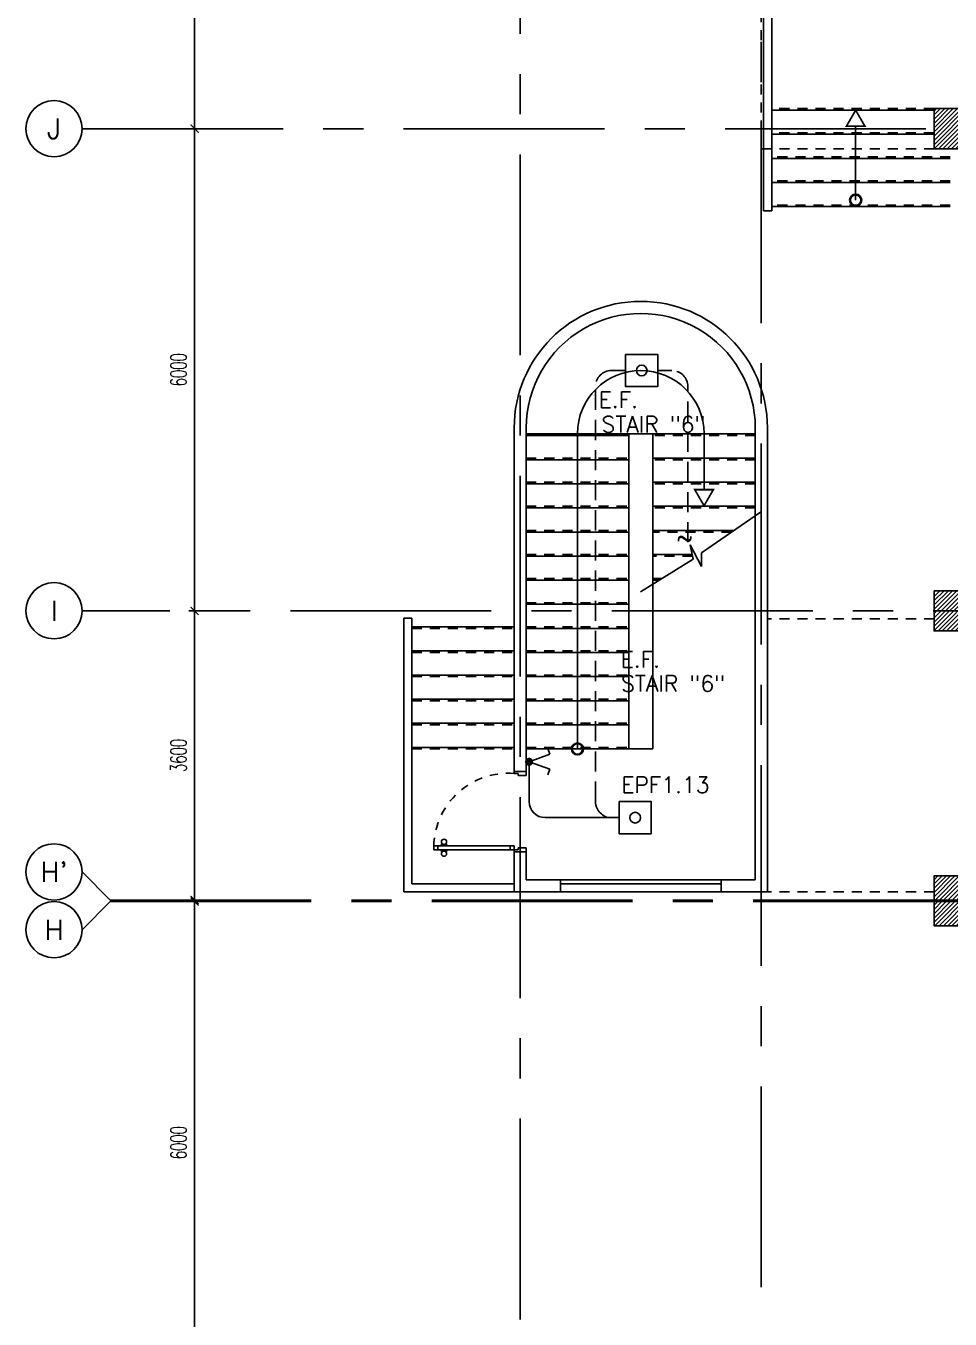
# Model space of a CAD drawing. Extents: x -10 to 91, y -4 to 87.
# Drawn here: x 1.99 to 13.49, y 36.89 to 52.99 of the extents above; entities that cross this region are included whole.
import ezdxf
from ezdxf.enums import TextEntityAlignment as Align

# ---------------------------------------------------------------- set-up
doc = ezdxf.new("R2010")
doc.units = 0
doc.header["$MEASUREMENT"] = 0
doc.header["$PDMODE"] = 3
doc.header["$PDSIZE"] = 0.1
for name, pattern in [('CENTERX2', [4, 2.5, -0.5, 0.5, -0.5]), ('HIDDEN', [0.375, 0.25, -0.125]), ('HIDDEN2', [0.1875, 0.125, -0.0625])]:
    doc.linetypes.add(name, pattern=pattern)
doc.layers.get('0').update_dxf_attribs({"linetype": 'CONTINUOUS'})
doc.layers.get('DEFPOINTS').update_dxf_attribs({"linetype": 'CONTINUOUS'})
for name, color, linetype in [('AX', 11, 'CONTINUOUS'), ('AX-CR', 11, 'CONTINUOUS'), ('AX-DIM', 11, 'CONTINUOUS'), ('AX-TXT', 4, 'CONTINUOUS'), ('AXES', 11, 'CENTERX2'), ('CANOPY-LN', 11, 'CONTINUOUS'), ('COL', 11, 'CONTINUOUS'), ('DOOR', 11, 'CONTINUOUS'), ('E-CLINE', 2, 'CONTINUOUS'), ('E-HLINE', 2, 'HIDDEN'), ('E-SWITCH', 4, 'CONTINUOUS'), ('E-SWITCHS', 4, 'CONTINUOUS'), ('E-TEXT', 4, 'CONTINUOUS'), ('E-TRXT', 4, 'CONTINUOUS'), ('Handrail', 11, 'CONTINUOUS'), ('HAT', 11, 'CONTINUOUS'), ('HIDDEN', 11, 'HIDDEN2'), ('RM-NAME', 11, 'CONTINUOUS'), ('STR', 11, 'CONTINUOUS'), ('WALL', 11, 'CONTINUOUS'), ('WIN', 11, 'CONTINUOUS')]:
    doc.layers.add(name, color=color, linetype=linetype)
doc.styles.add('ROMANS', font='ROMANS.shx', dxfattribs={"width": 0.6})
doc.dimstyles.new('STANDARD in', dxfattribs={"dimtxt": 0.2, "dimasz": 0.1, "dimexe": 0.07, "dimexo": 0.05, "dimgap": 0.1, "dimtad": 1, "dimdec": 0, "dimlfac": 1000, "dimzin": 0, "dimdsep": 46, "dimtxsty": 'ROMANS', "dimblk": 'ARCHTICK', "dimcen": 0.05, "dimdle": 0.05, "dimclrd": 7, "dimclre": 7, "dimclrt": 2, "dimadec": 0, "dimazin": 0, "dimtfac": 1, "dimtdec": 0, "dimtmove": 2, "dimatfit": 3, "dimldrblk": 'ARCHTICK', "dimfxl": 0, "dimtolj": 1, "dimtzin": 0, "dimarcsym": 0})

# ---------------------------------------------------------------- blocks, each defined once
blk = doc.blocks.new('_ARCHTICK')
at = {"color": 0, "linetype": 'ByBlock', "const_width": 0.15}
blk.add_lwpolyline([(-0.5, -0.5), (0.5, 0.5)], dxfattribs=at)
blk = doc.blocks.new('*D161')
at = {"layer": 'AX-DIM', "color": 7, "linetype": 'ByBlock', "lineweight": -2}
for p, q in [((4.092, 42.055), (4.092, 45.755)), ((4.442, 45.705), (4.022, 45.705)), ((4.442, 42.105), (4.022, 42.105))]:
    blk.add_line(p, q, dxfattribs=at)
at = {"layer": 'DEFPOINTS', "color": 0, "linetype": 'ByBlock'}
for p in [(4.092, 45.705), (4.492, 45.705), (4.492, 42.105)]:
    blk.add_point(p, dxfattribs=at)
at = {"layer": 'AX-DIM', "color": 7, "linetype": 'ByBlock', "lineweight": -2, "xscale": 0.1, "yscale": 0.1, "zscale": 0.1}
for p, rotation in [((4.092, 45.705), 90), ((4.092, 42.105), 270)]:
    blk.add_blockref('_ARCHTICK', p, dxfattribs=dict(at, rotation=rotation))
at = {"layer": 'AX-DIM', "color": 2, "linetype": 'ByBlock', "insert": (3.892, 43.905), "char_height": 0.2, "attachment_point": 5, "rotation": 90, "style": 'ROMANS'}
blk.add_mtext('\\A1;3600', dxfattribs=at)
blk = doc.blocks.new('AXL')
at = {"layer": 'AX-CR'}
blk.add_circle((-350, 0), 350, dxfattribs=at)
at = {"layer": 'AX-TXT', "style": 'ROMANS'}
blk.add_attdef('AX', text='', height=250, dxfattribs=at).set_placement((-350, 0), align=Align.MIDDLE)
blk = doc.blocks.new('*D157')
at = {"layer": 'AX-DIM', "color": 7, "linetype": 'ByBlock', "lineweight": -2}
for p, q in [((4.092, 51.655), (4.092, 58.955)), ((4.442, 58.905), (4.022, 58.905)), ((4.442, 51.705), (4.022, 51.705))]:
    blk.add_line(p, q, dxfattribs=at)
at = {"layer": 'DEFPOINTS', "color": 0, "linetype": 'ByBlock'}
for p in [(4.092, 58.905), (4.492, 58.905), (4.492, 51.705)]:
    blk.add_point(p, dxfattribs=at)
at = {"layer": 'AX-DIM', "color": 7, "linetype": 'ByBlock', "lineweight": -2, "xscale": 0.1, "yscale": 0.1, "zscale": 0.1}
for p, rotation in [((4.092, 58.905), 90), ((4.092, 51.705), 270)]:
    blk.add_blockref('_ARCHTICK', p, dxfattribs=dict(at, rotation=rotation))
at = {"layer": 'AX-DIM', "color": 2, "linetype": 'ByBlock', "insert": (3.892, 55.305), "char_height": 0.2, "attachment_point": 5, "rotation": 90, "style": 'ROMANS'}
blk.add_mtext('\\A1;7200', dxfattribs=at)
blk = doc.blocks.new('*D156')
at = {"layer": 'AX-DIM', "color": 7, "linetype": 'ByBlock', "lineweight": -2}
for p, q in [((4.442, 51.705), (4.022, 51.705)), ((4.092, 45.655), (4.092, 51.755)), ((4.442, 45.705), (4.022, 45.705))]:
    blk.add_line(p, q, dxfattribs=at)
at = {"layer": 'DEFPOINTS', "color": 0, "linetype": 'ByBlock'}
for p in [(4.092, 51.705), (4.492, 51.705), (4.492, 45.705)]:
    blk.add_point(p, dxfattribs=at)
at = {"layer": 'AX-DIM', "color": 7, "linetype": 'ByBlock', "lineweight": -2, "xscale": 0.1, "yscale": 0.1, "zscale": 0.1}
for p, rotation in [((4.092, 51.705), 90), ((4.092, 45.705), 270)]:
    blk.add_blockref('_ARCHTICK', p, dxfattribs=dict(at, rotation=rotation))
at = {"layer": 'AX-DIM', "color": 2, "linetype": 'ByBlock', "insert": (3.892, 48.705), "char_height": 0.2, "attachment_point": 5, "rotation": 90, "style": 'ROMANS'}
blk.add_mtext('\\A1;6000', dxfattribs=at)
blk = doc.blocks.new('*X97')
at = {"color": 0}
for p, q in [((24139, 47951), (24589, 48401)), ((24139, 48004), (24536, 48401)), ((24139, 48057), (24483, 48401)), ((24139, 48110), (24430, 48401)), ((24139, 48163), (24377, 48401)), ((24139, 48216), (24324, 48401)), ((24139, 48269), (24271, 48401)), ((24139, 48322), (24218, 48401)), ((24139, 48375), (24165, 48401)), ((24142, 47901), (24639, 48398)), ((24195, 47901), (24639, 48345)), ((24248, 47901), (24639, 48292)), ((24301, 47901), (24639, 48239)), ((24354, 47901), (24639, 48186)), ((24407, 47901), (24639, 48133)), ((24460, 47901), (24639, 48080)), ((24513, 47901), (24639, 48027)), ((24566, 47901), (24639, 47974)), ((24620, 47901), (24639, 47921))]:
    blk.add_line(p, q, dxfattribs=at)
blk = doc.blocks.new('*X96')
at = {"color": 0}
for p, q in [((24139, 41905), (24635, 42401)), ((24139, 41958), (24582, 42401)), ((24139, 42011), (24529, 42401)), ((24139, 42064), (24476, 42401)), ((24139, 42117), (24423, 42401)), ((24139, 42170), (24370, 42401)), ((24139, 42223), (24317, 42401)), ((24139, 42277), (24264, 42401)), ((24139, 42330), (24211, 42401)), ((24139, 42383), (24158, 42401)), ((24188, 41901), (24639, 42352)), ((24241, 41901), (24639, 42299)), ((24294, 41901), (24639, 42246)), ((24347, 41901), (24639, 42193)), ((24400, 41901), (24639, 42140)), ((24453, 41901), (24639, 42087)), ((24506, 41901), (24639, 42034)), ((24559, 41901), (24639, 41981)), ((24612, 41901), (24639, 41928))]:
    blk.add_line(p, q, dxfattribs=at)
blk = doc.blocks.new('COL50')
at = {"layer": 'COL'}
blk.add_lwpolyline([(-250, 250), (-250, -250), (250, -250), (250, 250)], close=True, dxfattribs=at)
blk = doc.blocks.new('*D141')
at = {"layer": 'AX-DIM', "color": 7, "linetype": 'ByBlock', "lineweight": -2}
for p, q in [((4.442, 42.085), (4.022, 42.085)), ((4.092, 42.135), (4.092, 36.035)), ((4.442, 36.085), (4.022, 36.085))]:
    blk.add_line(p, q, dxfattribs=at)
at = {"layer": 'DEFPOINTS', "color": 0, "linetype": 'ByBlock'}
for p in [(4.492, 42.085), (4.092, 36.085), (4.492, 36.085)]:
    blk.add_point(p, dxfattribs=at)
at = {"layer": 'AX-DIM', "color": 7, "linetype": 'ByBlock', "lineweight": -2, "xscale": 0.1, "yscale": 0.1, "zscale": 0.1}
for p, rotation in [((4.092, 42.085), 90), ((4.092, 36.085), 270)]:
    blk.add_blockref('_ARCHTICK', p, dxfattribs=dict(at, rotation=rotation))
at = {"layer": 'AX-DIM', "color": 2, "linetype": 'ByBlock', "insert": (3.892, 39.085), "char_height": 0.2, "attachment_point": 5, "rotation": 90, "style": 'ROMANS'}
blk.add_mtext('\\A1;6000', dxfattribs=at)
blk = doc.blocks.new('STL-DR')
at = {"layer": 'DOOR', "color": 0, "linetype": 'ByBlock'}
for p, q in [((50, 0), (0, 0)), ((0, -150), (0, 0)), ((50, -100), (50, 0)), ((0, -150), (25, -150)), ((25, -100), (50, -100)), ((25, -150), (25, -100)), ((75, -150), (25, -150)), ((25, -200), (25, -150)), ((75, -150), (75, -200)), ((950, -100), (950, 0)), ((950, 0), (1000, 0)), ((975, -100), (950, -100)), ((975, -150), (975, -100)), ((1000, -150), (975, -150)), ((1000, 0), (1000, -150)), ((75, -200), (25, -200)), ((18, -990), (9, -990)), ((9, -1055), (9, -990)), ((18, -1055), (9, -1055)), ((18, -978), (18, -1068)), ((25, -978), (18, -978)), ((18, -1055), (18, -990)), ((25, -1068), (18, -1068)), ((25, -1100), (75, -1100)), ((25, -1100), (25, -1150)), ((75, -978), (82, -978)), ((75, -1068), (82, -1068)), ((75, -1100), (75, -1150)), ((82, -978), (82, -1068)), ((82, -990), (91, -990)), ((82, -1055), (82, -990)), ((82, -1055), (91, -1055)), ((91, -1055), (91, -990)), ((25, -1150), (75, -1150)), ((75, -1150), (25, -1150))]:
    blk.add_line(p, q, dxfattribs=at)
at = {"layer": 'DOOR', "linetype": 'ByBlock'}
for p, q in [((25, -200), (25, -1100)), ((75, -1100), (75, -200))]:
    blk.add_line(p, q, dxfattribs=at)
at = {"layer": 'DOOR', "color": 0, "linetype": 'ByBlock'}
for centre in [(-24, -1023), (124, -1023)]:
    blk.add_circle(centre, 32.4, dxfattribs=at)
at = {"layer": 'DOOR', "linetype": 'HIDDEN', "ltscale": 0.5}
blk.add_arc((50, -223), 928, 271.544, 4.4816, dxfattribs=at)
at = {"layer": 'WALL'}
for p, q in [((0, 0), (0, -150)), ((0, 0), (0, -150)), ((1000, 0), (1000, -150))]:
    blk.add_line(p, q, dxfattribs=at)

msp = doc.modelspace()

# ---------------------------------------------------------------- hatches: boundary and pattern name
at = {"layer": 'HAT'}
h = msp.add_hatch(dxfattribs=at)
h.set_pattern_fill('ANSI31', color=256, scale=0.3, style=0)
h.set_pattern_definition([(45, (-337.801315, 3.57442), (-0.0265165043, 0.0265165043), [])])
h.paths.add_polyline_path([(13.5439, 42.4054), (13.2939, 42.4054), (13.2939, 42.1054), (13.5439, 42.1054)])
h.paths.add_polyline_path([(13.7939, 42.4054), (13.5439, 42.4054), (13.5439, 42.1054), (13.7939, 42.1054)])
h.paths.add_polyline_path([(13.5439, 42.0854), (13.2939, 42.0854), (13.2939, 41.7854), (13.5439, 41.7854)])
h.paths.add_polyline_path([(13.7939, 42.0854), (13.5439, 42.0854), (13.5439, 41.7854), (13.7939, 41.7854)])

# ---------------------------------------------------------------- linework, layer by layer
for p, q in [((9.4939, 47.9056), (9.4939, 43.9856)), ((9.7939, 47.9056), (9.4939, 47.9056)), ((9.7939, 47.9056), (9.7939, 43.9856)), ((10.4005, 46.4256), (11.1318, 46.9334)), ((10.2601, 46.5242), (10.4005, 46.2553)), ((10.2952, 46.3488), (10.2601, 46.5242)), ((10.4005, 46.2553), (10.4005, 46.4256)), ((9.6399, 45.9397), (10.2952, 46.3488)), ((9.9057, 46.1056), (9.7939, 46.1056)), ((9.8737, 46.0856), (9.7939, 46.0856)), ((9.4939, 43.9856), (9.7939, 43.9856))]:
    msp.add_line(p, q)
at = {"layer": 'AXES'}
for p, q in [((8.1439, 28.8854), (8.1439, 86.0986)), ((11.1439, 25.2854), (11.1439, 86.0986)), ((2.6925, 51.7054), (71.7839, 51.7054)), ((71.7839, 45.7054), (2.6925, 45.7054)), ((3.0425, 42.1054), (2.6925, 42.4554)), ((3.0425, 42.0854), (2.6925, 41.7354)), ((3.0425, 42.1054), (71.7839, 42.1054)), ((3.0425, 42.0854), (71.7839, 42.0854))]:
    msp.add_line(p, q, dxfattribs=at)
at = {"layer": 'CANOPY-LN', "linetype": 'HIDDEN2'}
for q in [(11.1439, 59.1554), (13.2939, 51.4554)]:
    msp.add_line((11.1439, 51.4554), q, dxfattribs=at)
at = {"layer": 'COL'}
for points in [[(13.7939, 42.4054), (13.2939, 42.4054), (13.2939, 42.1054), (13.7939, 42.1054)], [(13.7939, 42.0854), (13.2939, 42.0854), (13.2939, 41.7854), (13.7939, 41.7854)]]:
    msp.add_lwpolyline(points, close=True, dxfattribs=at)
at = {"layer": 'E-CLINE', "color": 4}
for p, q in [((8.2541, 43.8261), (8.2541, 43.3304)), ((9.2806, 43.1304), (8.4541, 43.1304))]:
    msp.add_line(p, q, dxfattribs=at)
msp.add_arc((8.4541, 43.3304), 0.2, 180, 270, dxfattribs=at)
at = {"layer": 'E-HLINE', "color": 4}
for p, q in [((9.4555, 48.6955), (9.2806, 48.6955)), ((9.8555, 48.6955), (10.0303, 48.6955)), ((9.0806, 43.3304), (9.0806, 48.4955)), ((10.2303, 46.5584), (10.2303, 48.4955)), ((9.3738, 43.1304), (9.2806, 43.1304))]:
    msp.add_line(p, q, dxfattribs=at)
for centre, start, end in [((9.2806, 48.4955), 90, 180), ((10.0303, 48.4955), 0, 90), ((9.2806, 43.3304), 180, 270)]:
    msp.add_arc(centre, 0.2, start, end, dxfattribs=at)
at = {"layer": 'E-SWITCH', "color": 4}
for p, q in [((8.5125, 43.9201), (8.4869, 43.9906)), ((8.2541, 43.8261), (8.5125, 43.9201)), ((8.2541, 43.8261), (8.5125, 43.732)), ((8.5125, 43.732), (8.4869, 43.6615))]:
    msp.add_line(p, q, dxfattribs=at)
at = {"layer": 'E-SWITCH', "color": 4, "const_width": 0.05}
msp.add_lwpolyline([(8.2291, 43.8261, -1), (8.2791, 43.8261, -1)], format="xyb", close=True, dxfattribs=at)
at = {"layer": 'E-SWITCHS', "color": 4}
for points in [[(9.4555, 48.8955), (9.4555, 48.4955), (9.8555, 48.4955), (9.8555, 48.8955)], [(9.3738, 43.3304), (9.3738, 42.9304), (9.7738, 42.9304), (9.7738, 43.3304)]]:
    msp.add_lwpolyline(points, close=True, dxfattribs=at)
for centre in [(9.6555, 48.6955), (9.5738, 43.1304)]:
    msp.add_circle(centre, 0.0667, dxfattribs=at)
at = {"layer": 'Handrail'}
for p, q in [((11.173, 50.6847), (11.173, 55.0804)), ((11.273, 50.6847), (11.273, 55.0804)), ((11.273, 50.6847), (11.173, 50.6847)), ((6.6939, 42.2054), (6.6939, 45.6148)), ((6.6939, 45.6148), (6.7939, 45.6148)), ((6.7939, 42.3054), (6.7939, 45.6148)), ((8.0689, 42.2054), (6.6939, 42.2054)), ((8.0689, 42.3054), (6.7939, 42.3054))]:
    msp.add_line(p, q, dxfattribs=at)
at = {"layer": 'HIDDEN'}
for p, q in [((13.2939, 45.6054), (11.2189, 45.6054)), ((13.2939, 42.2054), (11.2189, 42.2054))]:
    msp.add_line(p, q, dxfattribs=at)
at = {"layer": 'STR', "linetype": 'HIDDEN2'}
for p, q in [((13.293, 51.9554), (11.273, 51.9554)), ((13.293, 51.6554), (11.273, 51.6554)), ((13.493, 51.3554), (11.273, 51.3554)), ((13.493, 51.0554), (11.273, 51.0554)), ((13.493, 50.7554), (11.273, 50.7554)), ((8.2189, 47.9056), (9.4939, 47.9056)), ((8.2189, 47.8856), (9.4939, 47.8856)), ((11.0689, 47.8856), (9.7939, 47.8856)), ((8.2189, 47.6056), (9.4939, 47.6056)), ((11.0689, 47.5856), (9.7939, 47.5856)), ((8.2189, 47.3056), (9.4939, 47.3056)), ((11.0689, 47.2856), (9.7939, 47.2856)), ((8.2189, 47.0056), (9.4939, 47.0056)), ((11.0689, 46.9856), (9.7939, 46.9856)), ((8.2189, 46.7056), (9.4939, 46.7056)), ((10.775, 46.6856), (9.7939, 46.6856)), ((8.2189, 46.4056), (9.4939, 46.4056)), ((10.2878, 46.3856), (9.7939, 46.3856)), ((8.2189, 46.1056), (9.4939, 46.1056)), ((8.2189, 45.8056), (9.4939, 45.8056)), ((6.7939, 45.4856), (8.0689, 45.4856)), ((8.2189, 45.5056), (9.4939, 45.5056)), ((6.7939, 45.1856), (8.0689, 45.1856)), ((8.2189, 45.2056), (9.4939, 45.2056)), ((6.7939, 44.8856), (8.0689, 44.8856)), ((8.2189, 44.9056), (9.4939, 44.9056)), ((8.2189, 44.6056), (9.4939, 44.6056)), ((6.7939, 44.5856), (8.0689, 44.5856)), ((6.7939, 44.2856), (8.0689, 44.2856)), ((8.2189, 44.3056), (9.4939, 44.3056)), ((6.7939, 43.9856), (8.0689, 43.9856)), ((8.2189, 44.0056), (9.4939, 44.0056))]:
    msp.add_line(p, q, dxfattribs=at)
at = {"layer": 'STR'}
for p, q in [((13.293, 51.9354), (11.273, 51.9354)), ((12.318, 50.8154), (12.318, 51.7354)), ((13.293, 51.6354), (11.273, 51.6354)), ((13.493, 51.3354), (11.273, 51.3354)), ((13.493, 51.0354), (11.273, 51.0354)), ((13.493, 50.7354), (11.273, 50.7354)), ((8.2189, 47.9056), (9.4939, 47.9056)), ((8.2189, 47.8856), (9.4939, 47.8856)), ((8.8564, 43.9856), (8.8564, 47.9081)), ((11.0689, 47.9056), (9.7939, 47.9056)), ((10.4314, 47.2125), (10.4314, 47.9081)), ((8.2189, 47.5856), (9.4939, 47.5856)), ((11.0689, 47.6056), (9.7939, 47.6056)), ((8.2189, 47.2856), (9.4939, 47.2856)), ((11.0689, 47.3056), (9.7939, 47.3056)), ((11.0689, 47.0056), (9.7939, 47.0056)), ((8.2189, 46.9856), (9.4939, 46.9856)), ((8.2189, 46.6856), (9.4939, 46.6856)), ((10.8038, 46.7056), (9.7939, 46.7056)), ((8.2189, 46.3856), (9.4939, 46.3856)), ((10.2838, 46.4056), (9.7939, 46.4056)), ((8.2189, 46.0856), (9.4939, 46.0856)), ((9.9057, 46.1056), (9.7939, 46.1056)), ((9.8737, 46.0856), (9.7939, 46.0856)), ((8.2189, 45.7856), (9.4939, 45.7856)), ((6.7939, 45.5056), (8.0689, 45.5056)), ((8.2189, 45.4856), (9.4939, 45.4856)), ((6.7939, 45.2056), (8.0689, 45.2056)), ((8.2189, 45.1856), (9.4939, 45.1856)), ((6.7939, 44.9056), (8.0689, 44.9056)), ((8.2189, 44.8856), (9.4939, 44.8856)), ((6.7939, 44.6056), (8.0689, 44.6056)), ((8.2189, 44.5856), (9.4939, 44.5856)), ((6.7939, 44.3056), (8.0689, 44.3056)), ((8.2189, 44.2856), (9.4939, 44.2856)), ((6.7939, 44.0056), (8.0689, 44.0056)), ((8.2189, 43.9856), (9.4939, 43.9856))]:
    msp.add_line(p, q, dxfattribs=at)
at = {"layer": 'STR', "const_width": 0.0215}
for points in [[(12.2026, 51.7354), (12.4335, 51.7354), (12.318, 51.9354)], [(10.3159, 47.2125), (10.5469, 47.2125), (10.4314, 47.0125)]]:
    msp.add_lwpolyline(points, close=True, dxfattribs=at)
at = {"layer": 'STR'}
for centre, radius in [((12.318, 50.8154), 0.075), ((12.318, 50.8154), 0.065), ((8.8564, 43.9856), 0.075), ((8.8564, 43.9856), 0.065)]:
    msp.add_circle(centre, radius, dxfattribs=at)
msp.add_arc((9.6439, 47.9081), 0.7875, 0, 180, dxfattribs=at)
at = {"layer": 'WALL'}
for p, q in [((8.0689, 47.981), (8.0689, 43.7054)), ((8.2189, 47.981), (8.2189, 43.7054)), ((11.0689, 47.981), (11.0689, 42.3554)), ((11.2189, 47.981), (11.2189, 42.2054)), ((8.0689, 42.7054), (8.0689, 42.2054)), ((8.2189, 42.7054), (8.2189, 42.3554)), ((8.2189, 42.3554), (8.6439, 42.3554)), ((8.6439, 42.2054), (8.6439, 42.3554)), ((10.6439, 42.2054), (10.6439, 42.3554)), ((10.6439, 42.3554), (11.0689, 42.3554)), ((8.0689, 42.2054), (8.6439, 42.2054)), ((10.6439, 42.2054), (11.2189, 42.2054))]:
    msp.add_line(p, q, dxfattribs=at)
for radius, end in [(1.575, 180), (1.425, 180.00002)]:
    msp.add_arc((9.6439, 47.981), radius, 0, end, dxfattribs=at)
at = {"layer": 'WIN'}
for p, q in [((8.6439, 42.3554), (10.6439, 42.3554)), ((8.6439, 42.3054), (10.6439, 42.3054)), ((8.6439, 42.2054), (10.6439, 42.2054))]:
    msp.add_line(p, q, dxfattribs=at)

# ---------------------------------------------------------------- block references
at = {"layer": 'AX', "xscale": 0.001000000047497451, "yscale": 0.0009999999892897904, "zscale": 0.001}
for p, values in [((2.6925, 51.7054), {'AX': 'J'}), ((2.6925, 45.7054), {'AX': 'I'}), ((2.6925, 42.4554), {'AX': "H'"}), ((2.6925, 41.7354), {'AX': 'H'})]:
    msp.add_blockref('AXL', p, dxfattribs=at).add_auto_attribs(values)
at = {"layer": 'COL', "xscale": 0.001000000047497451, "yscale": 0.0009999999892897904, "zscale": 0.001}
for p in [(13.5439, 51.7054), (13.5439, 45.7054)]:
    msp.add_blockref('COL50', p, dxfattribs=at)
at = {"layer": 'DOOR', "color": 1, "xscale": -0.0009999999892897904, "yscale": 0.0009999999892897904, "zscale": 0.001, "rotation": 270}
msp.add_blockref('STL-DR', (8.2189, 42.7054), dxfattribs=at)
at = {"layer": 'HAT', "xscale": 0.001000000047497451, "yscale": 0.0009999999892897904, "zscale": 0.001}
for name in ['*X97', '*X96']:
    msp.add_blockref(name, (-10.8453, 3.5544), dxfattribs=at)

# ---------------------------------------------------------------- texts
at = {"layer": 'E-TEXT', "color": 4, "style": 'ROMANS'}
msp.add_text('~', height=0.2, rotation=180, dxfattribs=at).set_placement((10.2928, 46.6869))
at = {"layer": 'E-TRXT', "color": 4, "style": 'ROMANS'}
msp.add_text('EPF1.13', height=0.2, dxfattribs=at).set_placement((9.4022, 43.4388))
at = {"layer": 'RM-NAME', "style": 'ROMANS'}
for s, p in [('E.F.', (9.3656, 48.3309)), ('STAIR "6"', (9.8032, 48.0258)), ('E.F.', (9.6383, 45.0995)), ('STAIR "6"', (10.0473, 44.7995))]:
    msp.add_text(s, height=0.2, dxfattribs=at).set_placement(p, align=Align.MIDDLE)

# ---------------------------------------------------------------- dimensions: what is measured, and where the dimension line sits
at = {"layer": 'AX-DIM', "color": 1, "linetype": 'ByBlock'}
for base, p1, p2, picture, middle in [((4.0925, 58.9054), (4.4925, 51.7054), (4.4925, 58.9054), '*D157', (3.8925, 55.3054)), ((4.0925, 51.7054), (4.4925, 45.7054), (4.4925, 51.7054), '*D156', (3.8925, 48.7054)), ((4.0925, 45.7054), (4.4925, 42.1054), (4.4925, 45.7054), '*D161', (3.8925, 43.9054)), ((4.0925, 36.0854), (4.4925, 42.0854), (4.4925, 36.0854), '*D141', (3.8925, 39.0854))]:
    dim = msp.add_linear_dim(base=base, p1=p1, p2=p2, angle=90, dimstyle='STANDARD in', dxfattribs=at)
    dim.commit()
    dim.dimension.update_dxf_attribs({"geometry": picture, "text_midpoint": middle})

doc.saveas('drawing.dxf')
